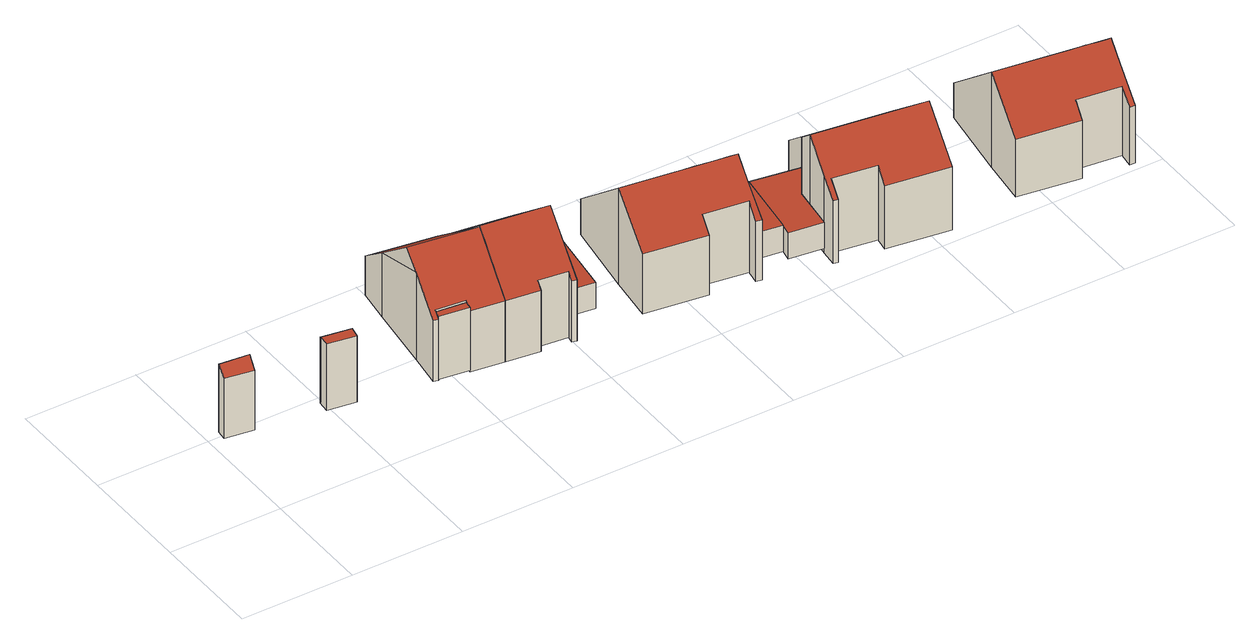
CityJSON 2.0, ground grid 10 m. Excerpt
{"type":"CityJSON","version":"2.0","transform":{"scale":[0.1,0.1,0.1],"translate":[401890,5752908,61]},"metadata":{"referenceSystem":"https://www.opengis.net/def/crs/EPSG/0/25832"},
"CityObjects":{
"building1":{"type":"Building","attributes":{"Gemeindeschluessel":"05515000","Geometrietyp2DReferenz":"3000","function":"51009_1610","roofType":"2100","measuredHeight":6.57},"geometry":[{"type":"Solid","lod":"2","boundaries":[[[[0,1,2,3]],[[4,5,1,0]],[[6,7,5,4]],[[3,2,7,6]],[[4,0,3,6]],[[1,5,7,2]]]],"semantics":{"surfaces":[{"type":"WallSurface"},{"type":"RoofSurface"},{"type":"GroundSurface"}],"values":[[0,0,0,0,1,2]]}}]},
"building2":{"type":"Building","attributes":{"Gemeindeschluessel":"05515000","Geometrietyp2DReferenz":"3000","function":"51009_1610","roofType":"1000","measuredHeight":6.27},"geometry":[{"type":"Solid","lod":"2","boundaries":[[[[8,9,10,11]],[[12,13,9,8]],[[14,15,13,12]],[[11,10,15,14]],[[12,8,11,14]],[[9,13,15,10]]]],"semantics":{"surfaces":[{"type":"WallSurface"},{"type":"RoofSurface"},{"type":"GroundSurface"}],"values":[[0,0,0,0,1,2]]}}]},
"building3":{"type":"Building","attributes":{"Gemeindeschluessel":"05515000","Geometrietyp2DReferenz":"3000","function":"51009_1610","roofType":"9999","measuredHeight":6},"geometry":[{"type":"Solid","lod":"2","boundaries":[[[[16,17,18,19]],[[17,20,21,18]],[[16,22,20,17]],[[19,23,22,16]],[[18,21,23,19]],[[20,22,23,21]]]],"semantics":{"surfaces":[{"type":"RoofSurface"},{"type":"WallSurface"},{"type":"GroundSurface"}],"values":[[0,1,1,1,1,2]]}}]},
"building4":{"type":"Building","attributes":{"Gemeindeschluessel":"05515000","Geometrietyp2DReferenz":"3000","function":"31001_1000","roofType":"5000","measuredHeight":9.65},"address":[{"country":"Germany","locality":"Münster","thoroughfareNumber":"14a","thoroughfareName":"Waldweg"}],"geometry":[{"type":"Solid","lod":"2","boundaries":[[[[24,25,26,27]],[[28,29,25,24]],[[30,31,29,28]],[[32,33,31,30]],[[34,35,33,32]],[[36,37,35,34]],[[38,39,37,36]],[[40,41,39,38]],[[42,43,41,40]],[[27,26,43,42]],[[30,28,24,44,45]],[[45,44,27,42,40,38,36,34,32]],[[27,44,24]],[[30,45,32]],[[25,29,31,33,35,37,39,41,43,26]]]],"semantics":{"surfaces":[{"type":"WallSurface"},{"type":"RoofSurface"},{"type":"GroundSurface"}],"values":[[0,0,0,0,0,0,0,0,0,0,1,1,0,0,2]]}}]},
"building5":{"type":"Building","attributes":{"Gemeindeschluessel":"05515000","Geometrietyp2DReferenz":"3000","function":"31001_1000","roofType":"5000","measuredHeight":9.63},"address":[{"country":"Germany","locality":"Münster","thoroughfareNumber":"14b","thoroughfareName":"Waldweg"}],"geometry":[{"type":"Solid","lod":"2","boundaries":[[[[46,31,33,32]],[[47,48,31,46]],[[49,50,48,47]],[[51,52,50,49]],[[53,54,52,51]],[[55,56,54,53]],[[57,58,56,55]],[[59,60,58,57]],[[61,62,60,59]],[[32,33,62,61]],[[47,46,63,64,49]],[[51,64,63,32,61,59,57,55,53]],[[32,63,46]],[[49,64,51]],[[31,48,50,52,54,56,58,60,62,33]]]],"semantics":{"surfaces":[{"type":"WallSurface"},{"type":"RoofSurface"},{"type":"GroundSurface"}],"values":[[0,0,0,0,0,0,0,0,0,0,1,1,0,0,2]]}}]},
"building6":{"type":"Building","attributes":{"Gemeindeschluessel":"05515000","Geometrietyp2DReferenz":"3000","function":"31001_2460","roofType":"1000","measuredHeight":2.48},"geometry":[{"type":"Solid","lod":"2","boundaries":[[[[65,50,52,66]],[[67,68,50,65]],[[69,70,68,67]],[[66,52,70,69]],[[67,65,66,69]],[[50,68,70,52]]]],"semantics":{"surfaces":[{"type":"WallSurface"},{"type":"RoofSurface"},{"type":"GroundSurface"}],"values":[[0,0,0,0,1,2]]}}]},
"building7":{"type":"Building","attributes":{"Gemeindeschluessel":"05515000","Geometrietyp2DReferenz":"3000","function":"31001_1000","roofType":"3100","measuredHeight":9.16},"address":[{"country":"Germany","locality":"Münster","thoroughfareNumber":"16","thoroughfareName":"Waldweg"}],"geometry":[{"type":"Solid","lod":"2","boundaries":[[[[71,72,73,74]],[[75,76,72,71]],[[77,78,76,75]],[[79,80,78,77]],[[81,82,80,79]],[[83,84,82,81]],[[85,86,84,83]],[[87,88,86,85]],[[89,90,88,87]],[[91,92,90,89]],[[93,94,92,91]],[[95,96,94,93]],[[97,98,96,95]],[[74,73,98,97]],[[91,89,87,85,83,81,79,77,93]],[[75,71,74,97,95,93,77]],[[72,76,78,80,82,84,86,88,90,92,94,96,98,73]]]],"semantics":{"surfaces":[{"type":"WallSurface"},{"type":"RoofSurface"},{"type":"GroundSurface"}],"values":[[0,0,0,0,0,0,0,0,0,0,0,0,0,0,1,1,2]]}}]},
"building8":{"type":"Building","attributes":{"Gemeindeschluessel":"05515000","Geometrietyp2DReferenz":"3000","function":"31001_2460","roofType":"1000","measuredHeight":2.53},"geometry":[{"type":"Solid","lod":"2","boundaries":[[[[99,100,73,101]],[[102,103,100,99]],[[104,80,103,102]],[[105,76,80,104]],[[106,72,76,105]],[[101,73,72,106]],[[105,104,102,99,101,106]],[[100,103,80,76,72,73]]]],"semantics":{"surfaces":[{"type":"WallSurface"},{"type":"RoofSurface"},{"type":"GroundSurface"}],"values":[[0,0,0,0,0,0,1,2]]}}]},
"building9":{"type":"Building","attributes":{"Gemeindeschluessel":"05515000","Geometrietyp2DReferenz":"3000","function":"31001_2460","roofType":"1000","measuredHeight":2.52},"geometry":[{"type":"Solid","lod":"2","boundaries":[[[[99,100,103,102]],[[107,108,100,99]],[[109,110,108,107]],[[111,112,110,109]],[[113,114,112,111]],[[115,116,114,113]],[[102,103,116,115]],[[113,111,109,107,99,102,115]],[[100,108,110,112,114,116,103]]]],"semantics":{"surfaces":[{"type":"WallSurface"},{"type":"RoofSurface"},{"type":"GroundSurface"}],"values":[[0,0,0,0,0,0,0,1,2]]}}]},
"building10":{"type":"Building","attributes":{"Gemeindeschluessel":"05515000","Geometrietyp2DReferenz":"3000","function":"31001_1000","roofType":"3100","measuredHeight":9.42},"address":[{"country":"Germany","locality":"Münster","thoroughfareNumber":"18","thoroughfareName":"Waldweg"}],"geometry":[{"type":"Solid","lod":"2","boundaries":[[[[117,118,119,120]],[[121,122,118,117]],[[123,124,122,121]],[[125,126,124,123]],[[127,128,126,125]],[[129,130,128,127]],[[131,132,130,129]],[[133,134,132,131]],[[135,136,134,133]],[[137,138,136,135]],[[139,140,138,137]],[[141,142,140,139]],[[143,144,142,141]],[[120,119,144,143]],[[137,135,133,131,129,127,139]],[[125,123,121,117,120,143,141,139,127]],[[118,122,124,126,128,130,132,134,136,138,140,142,144,119]]]],"semantics":{"surfaces":[{"type":"WallSurface"},{"type":"RoofSurface"},{"type":"GroundSurface"}],"values":[[0,0,0,0,0,0,0,0,0,0,0,0,0,0,1,1,2]]}}]},
"building11":{"type":"Building","attributes":{"Gemeindeschluessel":"05515000","Geometrietyp2DReferenz":"3000","function":"31001_1000","roofType":"3100","measuredHeight":9.09},"address":[{"country":"Germany","locality":"Münster","thoroughfareNumber":"20","thoroughfareName":"Waldweg"}],"geometry":[{"type":"Solid","lod":"2","boundaries":[[[[145,146,147,148]],[[149,150,146,145]],[[151,152,150,149]],[[153,154,152,151]],[[155,156,154,153]],[[157,158,156,155]],[[159,160,158,157]],[[161,162,160,159]],[[163,164,162,161]],[[165,166,164,163]],[[167,168,166,165]],[[169,170,168,167]],[[171,172,170,169]],[[148,147,172,171]],[[165,163,161,159,157,155,153,151,167]],[[149,145,148,171,169,167,151]],[[146,150,152,154,156,158,160,162,164,166,168,170,172,147]]]],"semantics":{"surfaces":[{"type":"WallSurface"},{"type":"RoofSurface"},{"type":"GroundSurface"}],"values":[[0,0,0,0,0,0,0,0,0,0,0,0,0,0,1,1,2]]}}]}
},
"vertices":[
[32,84,67],[32,84,10],[34,94,10],[34,94,75],[7,88,67],[7,88,10],[8,97,75],[8,97,10],
[119,82,72],[119,82,9],[93,86,9],[93,86,72],[117,72,72],[117,72,9],[92,76,72],[92,76,9],
[211,59,68],[212,66,68],[186,69,68],[185,63,68],[212,66,8],[186,69,8],[211,59,8],[185,63,8],
[193,153,68],[193,153,7],[185,94,7],[185,94,90],[197,183,44],[197,183,7],[257,174,44],[257,174,7],[240,55,65],[240,55,7],[211,59,65],[211,59,7],[212,66,70],[212,66,7],[186,69,70],[186,69,7],[185,63,65],[185,63,7],[181,64,65],[181,64,7],[187,110,103],[247,101,103],
[257,174,43],[316,166,43],[316,166,7],[312,136,68],[312,136,7],[304,77,90],[304,77,7],[300,47,65],[300,47,7],[296,48,65],[296,48,7],[297,54,70],[297,54,7],[271,57,70],[271,57,7],[270,51,65],[270,51,7],[247,101,104],[306,93,104],
[312,136,32],[304,77,32],[342,132,32],[342,132,7],[334,73,32],[334,73,7],
[452,92,86],[452,92,6],[456,122,6],[456,122,61],[467,90,86],[467,90,6],[465,76,98],[465,76,6],[463,60,84],[463,60,6],[460,35,63],[460,35,6],[455,36,63],[455,36,6],[457,48,74],[457,48,6],[418,54,74],[418,54,6],[416,41,63],[416,41,6],[361,49,63],[361,49,6],[366,90,98],[366,90,6],[376,158,40],[376,158,6],[460,146,40],[460,146,6],
[501,116,31],[501,116,6],[456,122,31],[493,56,31],[493,56,6],[463,60,31],[467,90,31],[452,92,31],
[545,109,31],[545,109,6],[541,79,31],[541,79,6],[526,81,31],[526,81,6],[521,42,31],[521,42,6],[491,46,31],[491,46,6],
[525,39,73],[525,39,2],[564,33,2],[564,33,73],[523,26,62],[523,26,2],[519,27,62],[519,27,2],[521,42,75],[521,42,2],[525,68,96],[525,68,2],[526,81,85],[526,81,2],[541,79,85],[541,79,2],[545,109,60],[545,109,2],[549,134,39],[549,134,2],[633,122,39],[633,122,2],[624,54,96],[624,54,2],[618,13,62],[618,13,2],[562,21,62],[562,21,2],
[771,62,83],[771,62,3],[775,92,3],[775,92,57],[786,60,82],[786,60,3],[784,47,94],[784,47,3],[782,31,80],[782,31,3],[779,6,58],[779,6,3],[774,6,58],[774,6,3],[776,19,69],[776,19,3],[737,24,69],[737,24,3],[735,12,58],[735,12,3],[680,20,58],[680,20,3],[685,61,94],[685,61,3],[695,129,36],[695,129,3],[779,117,36],[779,117,3]
]}
